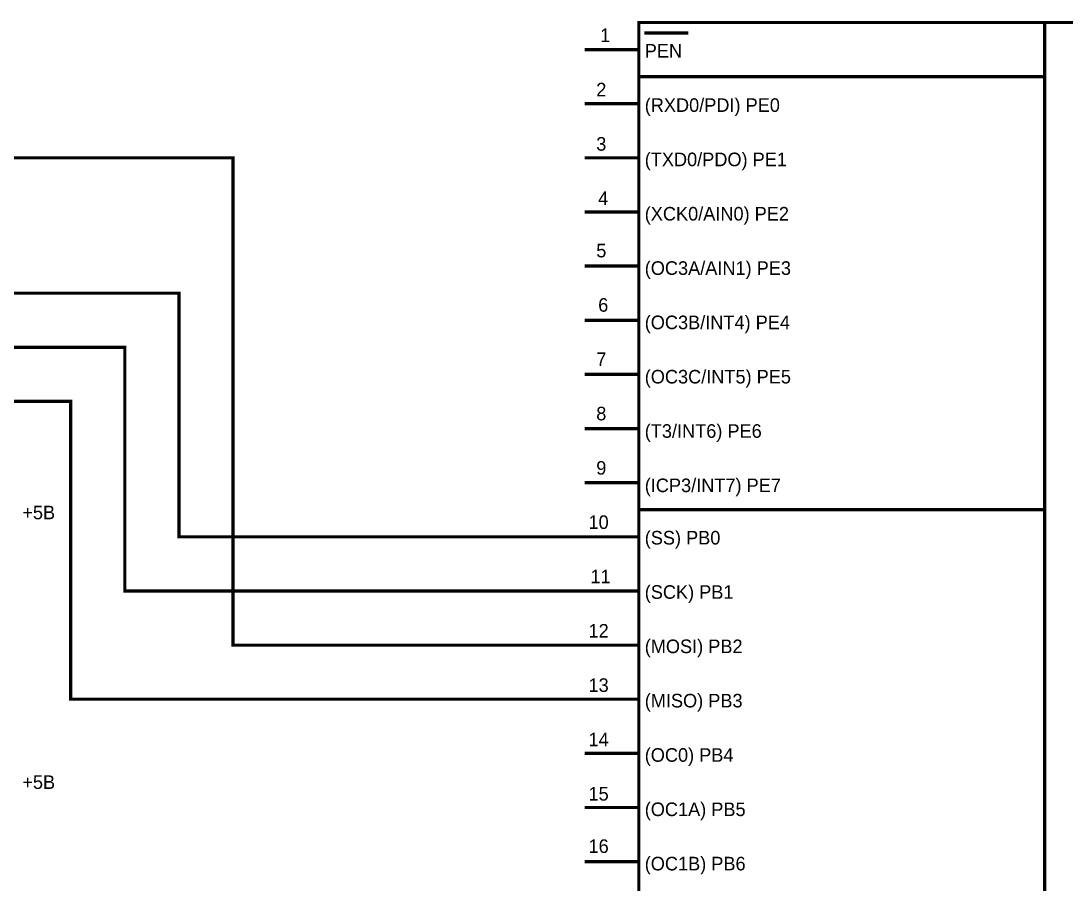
# Model space of a CAD drawing. Header units: inches. Extents: x 0 to 594, y 0 to 420.
# Drawn here: x 207.9 to 304.5, y 230.4 to 310.1 of the extents above; entities that cross this region are included whole.
import ezdxf

# ---------------------------------------------------------------- set-up
doc = ezdxf.new("R2010")
doc.units = ezdxf.units.IN
doc.layers.add('Sheet', color=255, linetype='Continuous')

msp = doc.modelspace()

# ---------------------------------------------------------------- linework, layer by layer
at = {"layer": 'Sheet'}
msp.add_lwpolyline([(265.004, 309.994, 0.3, 0.3, 0), (352.503, 309.994, 0.3, 0.3, 0), (352.503, 135.002, 0.3, 0.3, 0), (265.004, 135.002, 0.3, 0.3, 0), (265.004, 309.994, 0.3, 0.3, 0)], format="xyseb", close=True, dxfattribs=at)
for points in [[(302.51, 135.002, 0.3, 0.3, 0), (302.51, 309.994, 0.3, 0.3, 0)], [(266.841, 309.02, 0.3, 0.3, 0), (265.508, 309.02, 0.3, 0.3, 0)], [(268.006, 309.02, 0.3, 0.3, 0), (266.841, 309.02, 0.3, 0.3, 0)], [(269.573, 309.02, 0.3, 0.3, 0), (268.006, 309.02, 0.3, 0.3, 0)], [(265.004, 307.497, 0.3, 0.3, 0), (260.009, 307.497, 0.3, 0.3, 0)], [(265.004, 304.988, 0.3, 0.3, 0), (302.51, 304.988, 0.3, 0.3, 0)], [(265.004, 302.491, 0.3, 0.3, 0), (260.009, 302.491, 0.3, 0.3, 0)], [(260.009, 252.488, 0.3, 0.3, 0), (227.51, 252.488, 0.3, 0.3, 0), (227.51, 297.496, 0.3, 0.3, 0), (142.508, 297.496, 0.3, 0.3, 0), (142.508, 284.998, 0.3, 0.3, 0), (147.503, 284.998, 0.3, 0.3, 0)], [(265.004, 297.496, 0.3, 0.3, 0), (260.009, 297.496, 0.3, 0.3, 0)], [(265.004, 292.49, 0.3, 0.3, 0), (260.009, 292.49, 0.3, 0.3, 0)], [(265.004, 287.496, 0.3, 0.3, 0), (260.009, 287.496, 0.3, 0.3, 0)], [(260.009, 262.489, 0.3, 0.3, 0), (222.504, 262.489, 0.3, 0.3, 0), (222.504, 284.998, 0.3, 0.3, 0), (192.501, 284.998, 0.3, 0.3, 0)], [(265.004, 282.49, 0.3, 0.3, 0), (260.009, 282.49, 0.3, 0.3, 0)], [(260.009, 257.494, 0.3, 0.3, 0), (217.509, 257.494, 0.3, 0.3, 0), (217.509, 279.993, 0.3, 0.3, 0), (192.501, 279.993, 0.3, 0.3, 0)], [(265.004, 277.495, 0.3, 0.3, 0), (260.009, 277.495, 0.3, 0.3, 0)], [(192.501, 274.998, 0.3, 0.3, 0), (212.503, 274.998, 0.3, 0.3, 0), (212.503, 247.494, 0.3, 0.3, 0), (260.009, 247.494, 0.3, 0.3, 0)], [(265.004, 272.489, 0.3, 0.3, 0), (260.009, 272.489, 0.3, 0.3, 0)], [(265.004, 267.495, 0.3, 0.3, 0), (260.009, 267.495, 0.3, 0.3, 0)], [(265.004, 264.997, 0.3, 0.3, 0), (302.51, 264.997, 0.3, 0.3, 0)], [(265.004, 262.489, 0.3, 0.3, 0), (260.009, 262.489, 0.3, 0.3, 0)], [(265.004, 257.494, 0.3, 0.3, 0), (260.009, 257.494, 0.3, 0.3, 0)], [(265.004, 252.488, 0.3, 0.3, 0), (260.009, 252.488, 0.3, 0.3, 0)], [(265.004, 247.494, 0.3, 0.3, 0), (260.009, 247.494, 0.3, 0.3, 0)], [(265.004, 242.499, 0.3, 0.3, 0), (260.009, 242.499, 0.3, 0.3, 0)], [(265.004, 237.493, 0.3, 0.3, 0), (260.009, 237.493, 0.3, 0.3, 0)], [(265.004, 232.498, 0.3, 0.3, 0), (260.009, 232.498, 0.3, 0.3, 0)]]:
    msp.add_lwpolyline(points, format="xyseb", dxfattribs=at)

# ---------------------------------------------------------------- texts
for s, height, p in [('1', 1.254, (261.432, 308.191)), ('PEN', 1.2543, (265.553, 306.758)), ('2', 1.254, (261.073, 303.174)), ('(RXD0/PDI) PE0', 1.25427, (265.553, 301.741)), ('3', 1.254, (261.073, 298.157)), ('(TXD0/PDO) PE1', 1.25427, (265.553, 296.724)), ('4', 1.254, (261.252, 293.14)), ('(XCK0/AIN0) PE2', 1.25427, (265.553, 291.706)), ('5', 1.254, (261.073, 288.302)), ('(OC3A/AIN1) PE3', 1.25427, (265.553, 286.689)), ('6', 1.254, (261.252, 283.285)), ('(OC3B/INT4) PE4', 1.25427, (265.553, 281.672)), ('7', 1.254, (261.073, 278.268)), ('(OC3C/INT5) PE5', 1.25427, (265.553, 276.655)), ('8', 1.254, (261.073, 273.251)), ('(T3/INT6) PE6', 1.25427, (265.553, 271.638)), ('9', 1.254, (261.073, 268.234)), ('(ICP3/INT7) PE7', 1.25427, (265.553, 266.621)), ('+5В', 1.2543, (208.034, 264.113)), ('10', 1.2543, (260.357, 263.217)), ('(SS) PB0', 1.2543, (265.553, 261.783)), ('11', 1.2543, (260.536, 258.2)), ('(SCK) PB1', 1.2543, (265.553, 256.766)), ('12', 1.2543, (260.357, 253.183)), ('(MOSI) PB2', 1.2543, (265.553, 251.749)), ('13', 1.2543, (260.357, 248.166)), ('(MISO) PB3', 1.2543, (265.553, 246.732)), ('14', 1.2543, (260.357, 243.148)), ('(OC0) PB4', 1.2543, (265.553, 241.715)), ('+5В', 1.2543, (208.034, 239.206)), ('15', 1.2543, (260.357, 238.131)), ('(OC1A) PB5', 1.2543, (265.553, 236.698)), ('16', 1.2543, (260.357, 233.294)), ('(OC1B) PB6', 1.2543, (265.553, 231.681))]:
    msp.add_text(s, height=height, dxfattribs=at).set_placement(p)

doc.saveas('drawing.dxf')
